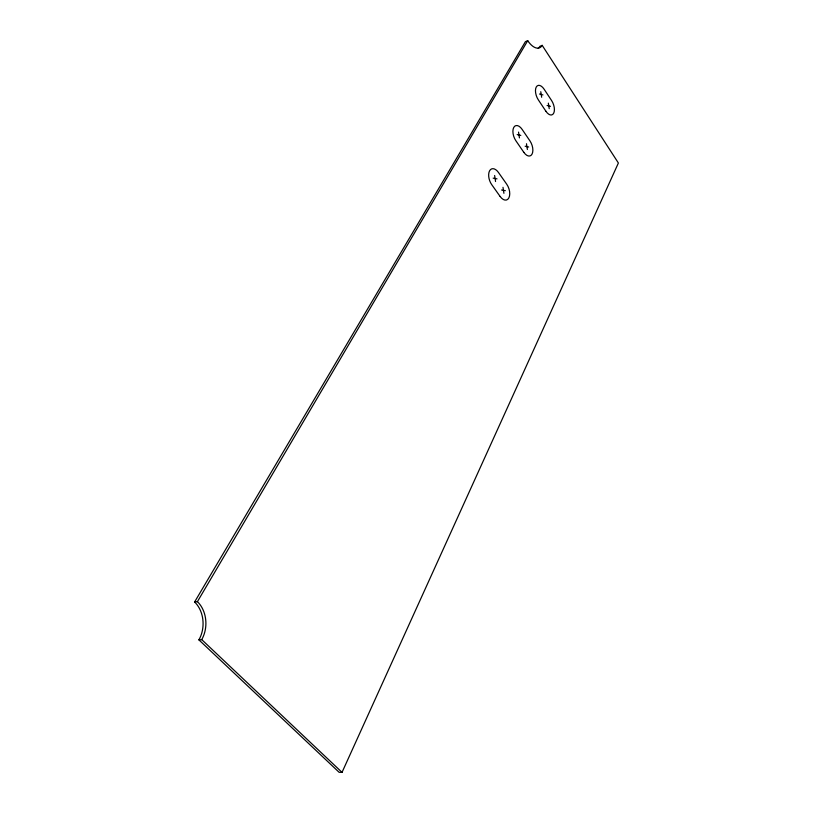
<?xml version="1.0" encoding="UTF-8"?>
<svg xmlns="http://www.w3.org/2000/svg" width="813" height="813" viewBox="0 0 813 813"><rect width="100%" height="100%" fill="white"/><g stroke="black" fill="none" stroke-linecap="round" stroke-linejoin="round"><path stroke-width="1.22" d="M342.029 772.35L618.388 163.007L542.18 45.355A17.632 8.994 68.6 0 1 527.718 40.65L525.422 41.646L194.612 601.976A27.398 21.616 -89.1 0 1 198.9 639.861L339.143 772.32L342.029 772.35L201.726 639.618A27.459 21.626 -89.2 0 0 197.417 601.65L527.718 40.65M542.18 45.355L539.893 46.331A17.601 9.014 68.6 0 1 538.206 48.252M194.612 601.976L197.417 601.65M198.9 639.861L201.726 639.618M501.56 189.998L505.34 190.659M493.176 178.159L497.007 178.86M525.137 146.218L528.704 147.011M517.17 134.582L520.787 135.405M547.098 105.456L550.462 106.351M539.517 94.013L542.932 94.948M548.338 103.139L549.222 108.668M540.777 91.706L541.661 97.255M526.478 143.738L527.373 149.49M518.531 132.113L519.436 137.885M502.993 187.336L503.918 193.331M494.639 175.506L495.554 181.523M500.147 196.502L491.723 184.653A10.223 5.803 71.1 0 1 489.599 170.791A10.223 5.803 71.1 0 1 498.43 172.427L506.733 184.226A10.152 5.752 71.5 0 1 508.826 197.976A10.152 5.752 71.5 0 1 500.147 196.502M523.846 152.356L515.849 140.71A9.878 5.376 70.4 0 1 513.765 127.407A9.878 5.376 70.4 0 1 522.088 129.338L529.974 140.934A9.817 5.335 70.8 0 1 532.027 154.135A9.817 5.335 70.8 0 1 523.846 152.356M545.909 111.249L538.297 99.806A9.573 5 69.9 0 1 536.255 87.021A9.573 5 69.9 0 1 544.121 89.206L551.631 100.599A9.512 4.959 70.3 0 1 553.643 113.292A9.512 4.959 70.3 0 1 545.909 111.249"/></g></svg>
